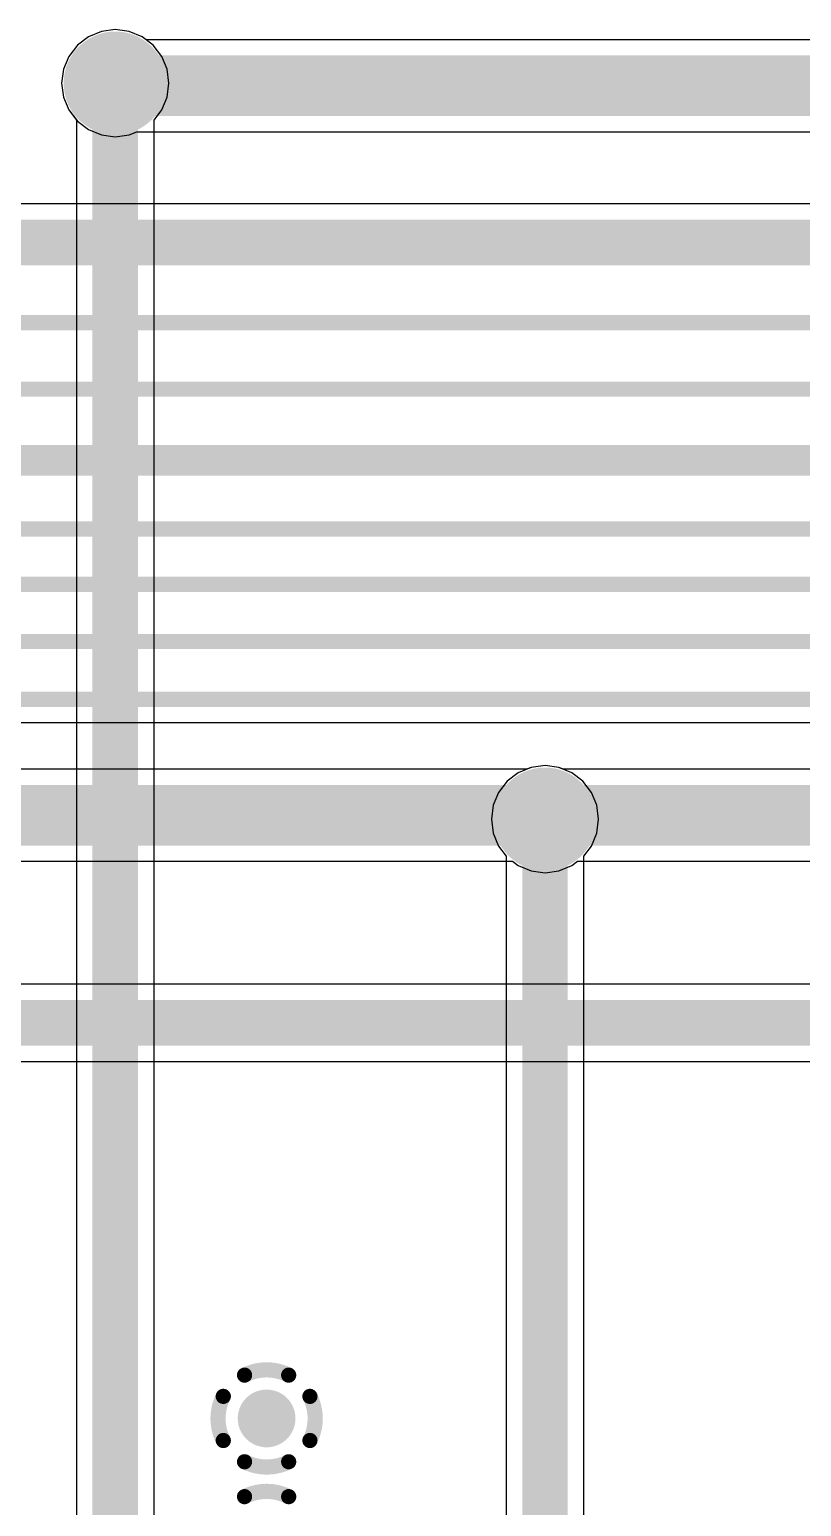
# Model space of a CAD drawing. Header units: millimetres. Extents: x 6.83 to 16.18, y 4.59 to 12.3.
# Drawn here: x 10.869 to 11.377, y 9.695 to 10.668 of the extents above; entities that cross this region are included whole.
import ezdxf

# ---------------------------------------------------------------- set-up
doc = ezdxf.new("R2010")
doc.units = ezdxf.units.MM
doc.header["$MEASUREMENT"] = 0
for name, color, linetype in [('BottomLayer', 5, 'Continuous'), ('BottomSolder', 6, 'Continuous'), ('InternalPlane1', 76, 'Continuous'), ('InternalPlane2', 16, 'Continuous'), ('MultiLayer', 9, 'Continuous'), ('TopLayer', 1, 'Continuous'), ('TopSolder', 216, 'Continuous'), ('ViaHoleLayer', 16, 'Continuous')]:
    doc.layers.add(name, color=color, linetype=linetype)

msp = doc.modelspace()

# ---------------------------------------------------------------- linework, layer by layer
at = {"layer": 'BottomLayer'}
for p, q in [((10.9159559, 10.6664087), (10.9074417, 10.662882)), ((10.9250927, 10.6676116), (10.9159559, 10.6664087)), ((10.9342295, 10.6664087), (10.9250927, 10.6676116)), ((10.9427437, 10.662882), (10.9342295, 10.6664087)), ((10.9001304, 10.6572719), (10.8945203, 10.6499606)), ((10.9074417, 10.662882), (10.9001304, 10.6572719)), ((10.950055, 10.6572719), (10.9427437, 10.662882)), ((10.9556651, 10.6499606), (10.950055, 10.6572719)), ((10.8945203, 10.6499606), (10.8909936, 10.6414464)), ((10.9591918, 10.6414464), (10.9556651, 10.6499606)), ((10.8909936, 10.6414464), (10.8897907, 10.6323096)), ((10.9603947, 10.6323096), (10.9591918, 10.6414464)), ((10.8897907, 10.6323096), (10.8909936, 10.6231728)), ((10.9591918, 10.6231728), (10.9603947, 10.6323096)), ((10.8909936, 10.6231728), (10.8945203, 10.6146586)), ((10.9556651, 10.6146586), (10.9591918, 10.6231728)), ((10.8945203, 10.6146586), (10.8996029, 10.6080348)), ((10.8996029, 10.6080348), (10.8996029, 7.5082284)), ((10.9505825, 10.6080348), (10.9556651, 10.6146586)), ((10.9505825, 7.5091813), (10.9505825, 10.6080348)), ((11.1988573, 10.1818775), (11.1903431, 10.1783508)), ((11.2079941, 10.1830804), (11.1988573, 10.1818775)), ((11.2171309, 10.1818775), (11.2079941, 10.1830804)), ((11.2256451, 10.1783508), (11.2171309, 10.1818775)), ((11.1830318, 10.1727407), (11.1774217, 10.1654294)), ((11.1903431, 10.1783508), (11.1830318, 10.1727407)), ((11.2329564, 10.1727407), (11.2256451, 10.1783508)), ((11.2385665, 10.1654294), (11.2329564, 10.1727407)), ((11.1774217, 10.1654294), (11.173895, 10.1569152)), ((11.2420932, 10.1569152), (11.2385665, 10.1654294)), ((11.173895, 10.1569152), (11.1726921, 10.1477784)), ((11.2432961, 10.1477784), (11.2420932, 10.1569152)), ((11.1726921, 10.1477784), (11.173895, 10.1386416)), ((11.2420932, 10.1386416), (11.2432961, 10.1477784)), ((11.173895, 10.1386416), (11.1774217, 10.1301274)), ((11.2385665, 10.1301274), (11.2420932, 10.1386416)), ((11.1774217, 10.1301274), (11.1825043, 10.1235036)), ((11.1825043, 10.1235036), (11.1825043, 7.7008169)), ((11.2334839, 10.1235036), (11.2385665, 10.1301274)), ((11.2334839, 7.6902587), (11.2334839, 10.1235036))]:
    msp.add_line(p, q, dxfattribs=at)
for points, const_width in [([(10.9125927, 10.6323096, 1), (10.9375927, 10.6323096, 1)], 0.025), ([(10.9175927, 10.6323096, 1), (10.9325927, 10.6323096, 1)], 0.015), ([(11.1954941, 10.1477784, 1), (11.2204941, 10.1477784, 1)], 0.025), ([(11.2004941, 10.1477784, 1), (11.2154941, 10.1477784, 1)], 0.015), ([(11.0172176, 9.7532936, 1), (11.0322176, 9.7532936, 1)], 0.015)]:
    msp.add_lwpolyline(points, format="xyb", close=True, dxfattribs=dict(at, const_width=const_width))
at = {"layer": 'BottomLayer', "const_width": 0.03}
for points in [[(10.9250927, 5.3303244), (10.9250927, 10.6323096)], [(11.2079941, 7.6902587), (11.2079941, 10.1477784)]]:
    msp.add_lwpolyline(points, dxfattribs=at)
at = {"layer": 'BottomSolder'}
for points, const_width in [([(10.9105927, 10.6323096, 1), (10.9395927, 10.6323096, 1)], 0.029), ([(11.1934941, 10.1477784, 1), (11.2224941, 10.1477784, 1)], 0.029), ([(11.0152176, 9.7532936, 1), (11.0342176, 9.7532936, 1)], 0.019)]:
    msp.add_lwpolyline(points, format="xyb", close=True, dxfattribs=dict(at, const_width=const_width))
at = {"layer": 'InternalPlane1'}
for points, const_width in [([(10.9080927, 10.6323096, 1), (10.9420927, 10.6323096, 1)], 0.034), ([(11.1909941, 10.1477784, 1), (11.2249941, 10.1477784, 1)], 0.034), ([(11.0076899, 9.7818058, 1), (11.0126899, 9.7818058, 1)], 0.005), ([(11.0367453, 9.7818058, 1), (11.0417453, 9.7818058, 1)], 0.005), ([(10.9937054, 9.7678213, 1), (10.9987054, 9.7678213, 1)], 0.005), ([(11.0507298, 9.7678213, 1), (11.0557298, 9.7678213, 1)], 0.005), ([(10.9937054, 9.7387659, 1), (10.9987054, 9.7387659, 1)], 0.005), ([(11.0507298, 9.7387659, 1), (11.0557298, 9.7387659, 1)], 0.005), ([(11.0076899, 9.7247814, 1), (11.0126899, 9.7247814, 1)], 0.005), ([(11.0367453, 9.7247814, 1), (11.0417453, 9.7247814, 1)], 0.005), ([(11.0076899, 9.7018058, 1), (11.0126899, 9.7018058, 1)], 0.005), ([(11.0367453, 9.7018058, 1), (11.0417453, 9.7018058, 1)], 0.005)]:
    msp.add_lwpolyline(points, format="xyb", close=True, dxfattribs=dict(at, const_width=const_width))
at = {"layer": 'InternalPlane1', "const_width": 0.01}
for points in [[(11.0101899, 9.7818058, -0.2400787590800461), (11.0392453, 9.7818058)], [(10.9962054, 9.7387659, -0.2400787590800461), (10.9962054, 9.7678213)], [(11.0532298, 9.7678213, -0.2400787590800461), (11.0532298, 9.7387659)], [(11.0392453, 9.7247814, -0.2400787590800461), (11.0101899, 9.7247814)], [(11.0101899, 9.7018058, -0.2400787590800461), (11.0392453, 9.7018058)]]:
    msp.add_lwpolyline(points, format="xyb", dxfattribs=at)
at = {"layer": 'InternalPlane2'}
for points, const_width in [([(10.9080927, 10.6323096, 1), (10.9420927, 10.6323096, 1)], 0.034), ([(11.1909941, 10.1477784, 1), (11.2249941, 10.1477784, 1)], 0.034), ([(11.0076899, 9.7818058, 1), (11.0126899, 9.7818058, 1)], 0.005), ([(11.0367453, 9.7818058, 1), (11.0417453, 9.7818058, 1)], 0.005), ([(10.9937054, 9.7678213, 1), (10.9987054, 9.7678213, 1)], 0.005), ([(11.0507298, 9.7678213, 1), (11.0557298, 9.7678213, 1)], 0.005), ([(10.9937054, 9.7387659, 1), (10.9987054, 9.7387659, 1)], 0.005), ([(11.0507298, 9.7387659, 1), (11.0557298, 9.7387659, 1)], 0.005), ([(11.0076899, 9.7247814, 1), (11.0126899, 9.7247814, 1)], 0.005), ([(11.0367453, 9.7247814, 1), (11.0417453, 9.7247814, 1)], 0.005), ([(11.0076899, 9.7018058, 1), (11.0126899, 9.7018058, 1)], 0.005), ([(11.0367453, 9.7018058, 1), (11.0417453, 9.7018058, 1)], 0.005)]:
    msp.add_lwpolyline(points, format="xyb", close=True, dxfattribs=dict(at, const_width=const_width))
at = {"layer": 'InternalPlane2', "const_width": 0.01}
for points in [[(11.0101899, 9.7818058, -0.2400787590800461), (11.0392453, 9.7818058)], [(10.9962054, 9.7387659, -0.2400787590800461), (10.9962054, 9.7678213)], [(11.0532298, 9.7678213, -0.2400787590800461), (11.0532298, 9.7387659)], [(11.0392453, 9.7247814, -0.2400787590800461), (11.0101899, 9.7247814)], [(11.0101899, 9.7018058, -0.2400787590800461), (11.0392453, 9.7018058)]]:
    msp.add_lwpolyline(points, format="xyb", dxfattribs=at)
at = {"layer": 'MultiLayer'}
for points, const_width in [([(10.9125927, 10.6323096, 1), (10.9375927, 10.6323096, 1)], 0.025), ([(11.1954941, 10.1477784, 1), (11.2204941, 10.1477784, 1)], 0.025), ([(11.0172176, 9.7532936, 1), (11.0322176, 9.7532936, 1)], 0.015)]:
    msp.add_lwpolyline(points, format="xyb", close=True, dxfattribs=dict(at, const_width=const_width))
at = {"layer": 'TopLayer'}
for p, q in [((10.9159559, 10.6664087), (10.9074417, 10.662882)), ((10.9250927, 10.6676116), (10.9159559, 10.6664087)), ((10.9342295, 10.6664087), (10.9250927, 10.6676116)), ((10.9427437, 10.662882), (10.9342295, 10.6664087)), ((10.9001304, 10.6572719), (10.8945203, 10.6499606)), ((10.9074417, 10.662882), (10.9001304, 10.6572719)), ((10.9453818, 10.6608577), (10.9427437, 10.662882)), ((12.5434758, 10.6608577), (10.9453818, 10.6608577)), ((10.8945203, 10.6499606), (10.8909936, 10.6414464)), ((10.8909936, 10.6414464), (10.8897907, 10.6323096)), ((10.8897907, 10.6323096), (10.8909936, 10.6231728)), ((10.8909936, 10.6231728), (10.8945203, 10.6146586)), ((10.8945203, 10.6146586), (10.9001304, 10.6073473)), ((10.9001304, 10.6073473), (10.9074417, 10.6017372)), ((10.9074417, 10.6017372), (10.9159559, 10.5982105)), ((10.9159559, 10.5982105), (10.9250927, 10.5970076)), ((10.9250927, 10.5970076), (10.9342295, 10.5982105)), ((10.9342295, 10.5982105), (10.9393703, 10.6003399)), ((10.9393703, 10.6003399), (12.5560095, 10.6003399)), ((11.9511437, 10.5529072), (10.2453704, 10.5529072)), ((8.2960368, 10.2113652), (13.2909942, 10.2113652)), ((11.1958214, 10.18062), (10.8125519, 10.18062)), ((11.1988573, 10.1818775), (11.1958214, 10.18062)), ((11.2079941, 10.1830804), (11.1988573, 10.1818775)), ((11.2171309, 10.1818775), (11.2079941, 10.1830804)), ((11.2201668, 10.18062), (11.2171309, 10.1818775)), ((11.8268401, 10.18062), (11.2201668, 10.18062)), ((10.8125186, 10.1201022), (11.1865687, 10.1201022)), ((11.1865687, 10.1201022), (11.1903431, 10.117206)), ((11.1903431, 10.117206), (11.1988573, 10.1136793)), ((11.1988573, 10.1136793), (11.2079941, 10.1124764)), ((11.2079941, 10.1124764), (11.2171309, 10.1136793)), ((11.2171309, 10.1136793), (11.2256451, 10.117206)), ((11.2256451, 10.117206), (11.2294195, 10.1201022)), ((11.2294195, 10.1201022), (11.8263201, 10.1201022)), ((11.8284226, 10.0392311), (8.9781259, 10.0392311)), ((8.9776755, 9.9882515), (11.8178644, 9.9882515))]:
    msp.add_line(p, q, dxfattribs=at)
for points, const_width in [([(10.9125927, 10.6323096, 1), (10.9375927, 10.6323096, 1)], 0.025), ([(10.9193598, 10.6305988, 1), (10.9393598, 10.6305988, 1)], 0.02), ([(11.1954941, 10.1477784, 1), (11.2204941, 10.1477784, 1)], 0.025), ([(11.0172176, 9.7532936, 1), (11.0322176, 9.7532936, 1)], 0.015)]:
    msp.add_lwpolyline(points, format="xyb", close=True, dxfattribs=dict(at, const_width=const_width))
for points, const_width in [([(10.9293598, 10.6305988), (12.5560095, 10.6305988)], 0.04), ([(10.2146476, 10.5274174), (11.9774525, 10.5274174)], 0.03), ([(8.2766101, 10.4745966), (13.5439684, 10.4745966)], 0.01), ([(8.2689581, 10.4308587), (13.4976032, 10.4308587)], 0.01), ([(8.2424446, 10.3840343), (13.4401001, 10.3840343)], 0.02), ([(8.2224877, 10.3388509), (13.4083412, 10.3388509)], 0.01), ([(8.1656674, 10.3024465), (13.3915352, 10.3024465)], 0.01), ([(8.0993428, 10.2647419), (13.3524502, 10.2647419)], 0.01), ([(8.2720098, 10.2266591), (13.2973291, 10.2266591)], 0.01), ([(8.9201173, 10.1503611), (11.8419894, 10.1503611)], 0.04), ([(8.9556636, 10.0137413), (11.8284226, 10.0137413)], 0.03)]:
    msp.add_lwpolyline(points, dxfattribs=dict(at, const_width=const_width))
at = {"layer": 'TopSolder'}
for points, const_width in [([(10.9105927, 10.6323096, 1), (10.9395927, 10.6323096, 1)], 0.029), ([(11.1934941, 10.1477784, 1), (11.2224941, 10.1477784, 1)], 0.029), ([(11.0152176, 9.7532936, 1), (11.0342176, 9.7532936, 1)], 0.019)]:
    msp.add_lwpolyline(points, format="xyb", close=True, dxfattribs=dict(at, const_width=const_width))
at = {"layer": 'ViaHoleLayer'}
for points, const_width in [([(10.9180927, 10.6323096, 1), (10.9320927, 10.6323096, 1)], 0.014), ([(11.2009941, 10.1477784, 1), (11.2149941, 10.1477784, 1)], 0.014), ([(11.0212176, 9.7532936, 1), (11.0282176, 9.7532936, 1)], 0.007)]:
    msp.add_lwpolyline(points, format="xyb", close=True, dxfattribs=dict(at, const_width=const_width))

doc.saveas('drawing.dxf')
